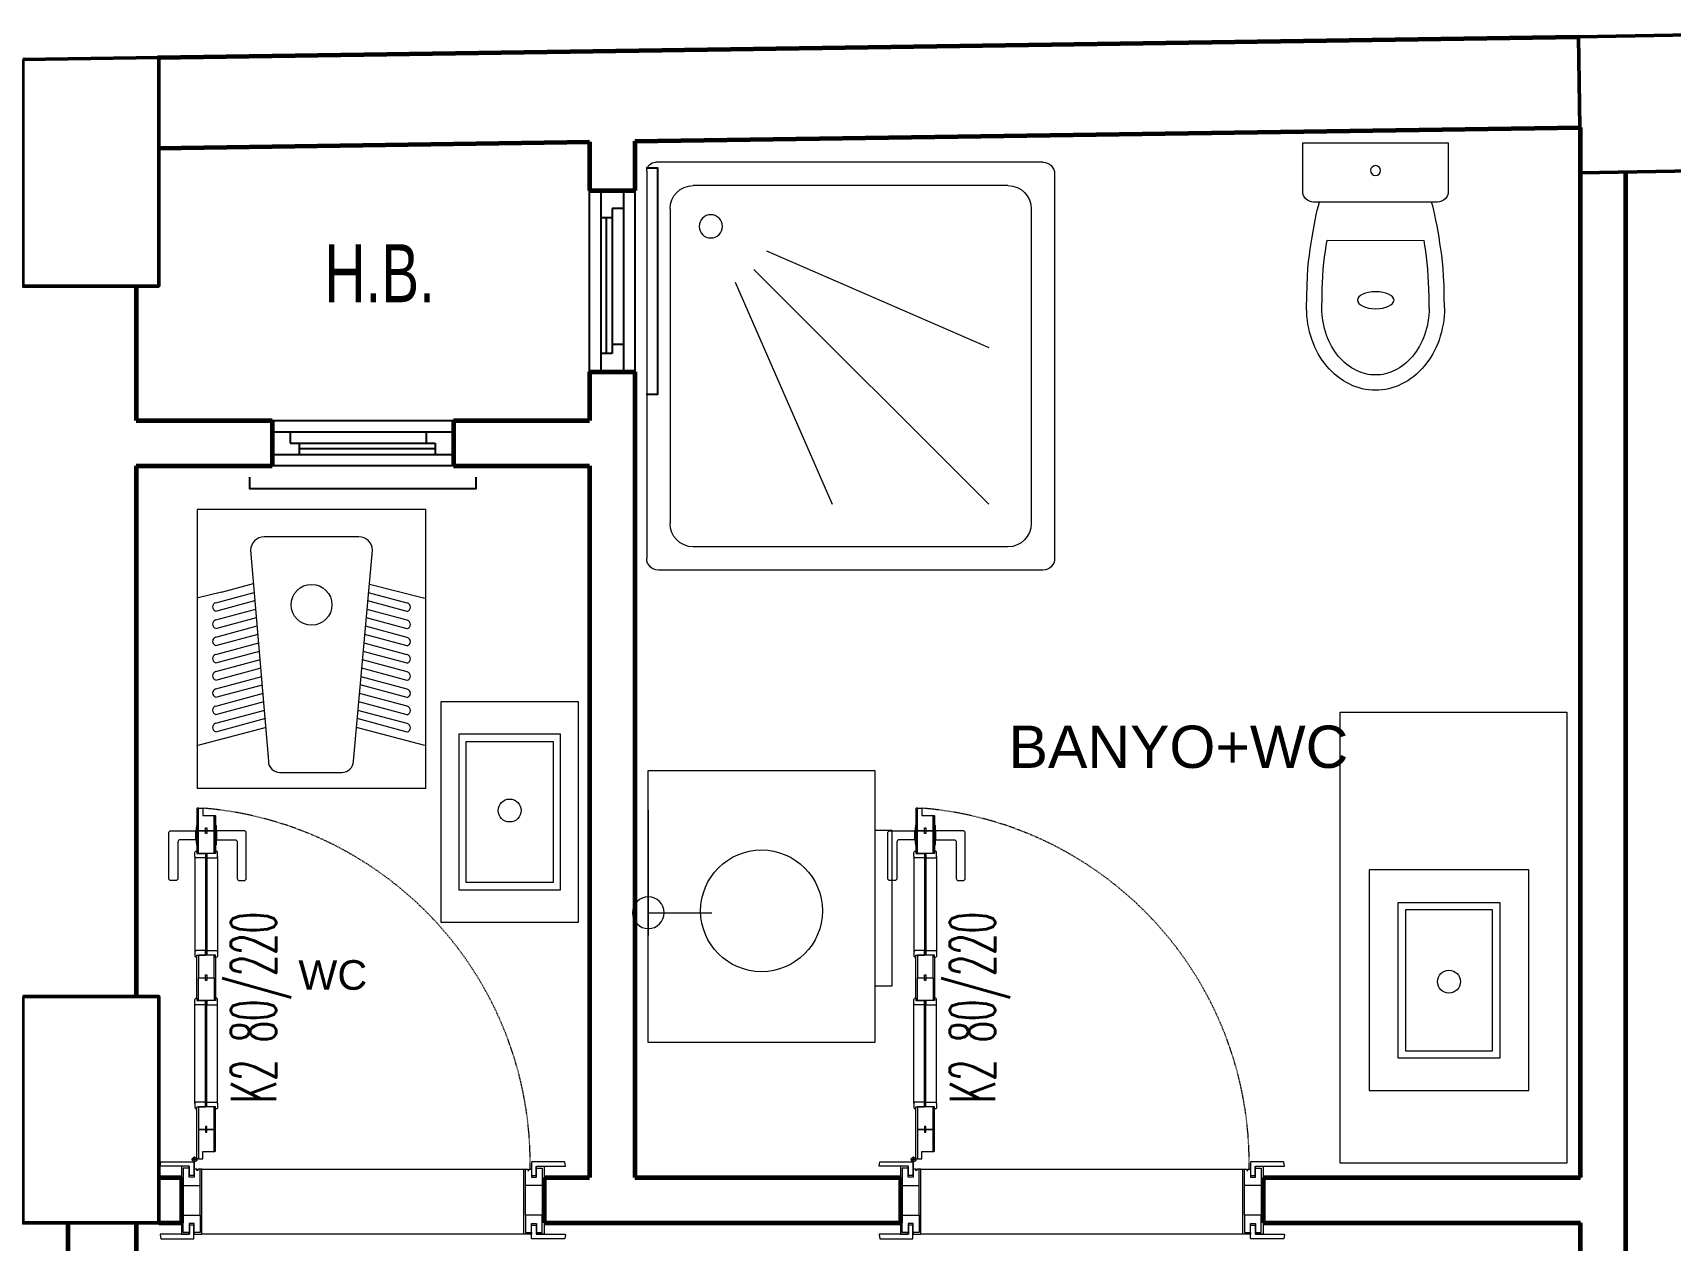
# Model space of a CAD drawing. Header units: millimetres. Extents: x 34 to 2015, y 36 to 1068.
# Drawn here: x 1274.7 to 1636, y 797.4 to 1063.8 of the extents above; entities that cross this region are included whole.
import ezdxf
from ezdxf.enums import TextEntityAlignment as Align

# ---------------------------------------------------------------- set-up
doc = ezdxf.new("R2010")
doc.units = ezdxf.units.MM
doc.linetypes.add('HIDDEN', pattern=[0.375, 0.25, -0.125])
for name, color, linetype, lineweight in [('DUVAR', 7, 'Continuous', 60), ('KOLON50', 81, 'Continuous', 50), ('KP', 1, 'Continuous', 20), ('MERD_30', 31, 'Continuous', 25), ('OLCU', 254, 'Continuous', 25), ('PENCERE', 7, 'Continuous', 25), ('S-KOLON', 1, 'Continuous', 40), ('S-TEFRİŞ2', 251, 'Continuous', 0), ('TOTAL', 253, 'Continuous', 35), ('WIN', 251, 'Continuous', 20), ('YAZI', 254, 'Continuous', 35)]:
    doc.layers.add(name, color=color, linetype=linetype, lineweight=lineweight)
doc.layers.add('MERDIVEN', color=1, linetype='Continuous')
doc.layers.add('YKP', color=7, linetype='Continuous')
doc.styles.add('ANAR4', font='Arial')
doc.styles.add('SIMPLEX', font='Simplex')
doc.styles.add('Swiss_Light', font='Arial')

# ---------------------------------------------------------------- blocks, each defined once
blk = doc.blocks.new('b20')
at = {"layer": 'S-TEFRİŞ2', "flags": 128}
for points in [[(1364.850631, 916.268999), (1395.050631, 916.268998), (1395.05063, 867.54639), (1364.85063, 867.54639)], [(1368.75063, 874.74639), (1391.15063, 874.74639), (1391.150631, 909.068998), (1368.750631, 909.068999)], [(1370.350631, 907.468999), (1389.550631, 907.468998), (1389.55063, 876.34639), (1370.35063, 876.34639)]]:
    blk.add_lwpolyline(points, close=True, dxfattribs=at)
at = {"layer": 'S-TEFRİŞ2'}
blk.add_circle((1379.95063, 892.215286), 2.528098, dxfattribs=at)
blk = doc.blocks.new('b21')
at = {"layer": 'MERD_30', "ltscale": 0.5, "flags": 128}
blk.add_lwpolyline([(1322.550631, 965.795572), (1322.550631, 963.295572), (1372.550631, 963.295572), (1372.550631, 965.795572)], dxfattribs=at)
at = {"layer": 'PENCERE', "color": 5}
for p, q in [((1327.550631, 978.295572), (1367.550631, 978.295572)), ((1367.550631, 968.295572), (1327.550631, 968.295572))]:
    blk.add_line(p, q, dxfattribs=at)
at = {"layer": 'PENCERE'}
for p, q in [((1327.550631, 975.795572), (1331.550631, 975.795572)), ((1331.550631, 975.795572), (1361.550631, 975.795572)), ((1331.550631, 975.795572), (1331.550631, 973.295572)), ((1361.550631, 975.795572), (1367.550631, 975.795572)), ((1361.550631, 975.795572), (1361.550631, 973.295572)), ((1331.550631, 973.295572), (1333.550631, 973.295572)), ((1333.550631, 973.295572), (1361.550631, 973.295572)), ((1363.550631, 972.045572), (1333.550631, 972.045572)), ((1361.550631, 973.295572), (1363.550631, 973.295572)), ((1363.550631, 973.295572), (1363.550631, 970.795572)), ((1327.550631, 970.795572), (1333.550631, 970.795572)), ((1333.550631, 970.795572), (1367.550631, 970.795572))]:
    blk.add_line(p, q, dxfattribs=at)
blk = doc.blocks.new('a5')
at = {"layer": 'MERD_30', "ltscale": 0.5, "flags": 128}
blk.add_lwpolyline([(1410.050631, 1034.027093), (1412.550631, 1034.027093), (1412.550631, 984.027093), (1410.050631, 984.027093)], dxfattribs=at)
at = {"layer": 'PENCERE', "color": 5}
for p, q in [((1397.550631, 989.027093), (1397.550631, 1029.027093)), ((1407.550631, 1029.027093), (1407.550631, 989.027093))]:
    blk.add_line(p, q, dxfattribs=at)
at = {"layer": 'PENCERE'}
for p, q in [((1400.050631, 1029.027093), (1400.050631, 1023.027093)), ((1405.050631, 1029.027093), (1405.050631, 1025.027093)), ((1400.050631, 1023.027093), (1400.050631, 989.027093)), ((1402.550631, 1023.027093), (1400.050631, 1023.027093)), ((1401.300631, 993.027093), (1401.300631, 1023.027093)), ((1405.050631, 1025.027093), (1402.550631, 1025.027093)), ((1402.550631, 1025.027093), (1402.550631, 1023.027093)), ((1402.550631, 1023.027093), (1402.550631, 995.027093)), ((1405.050631, 1025.027093), (1405.050631, 995.027093)), ((1405.050631, 995.027093), (1402.550631, 995.027093)), ((1402.550631, 995.027093), (1402.550631, 993.027093)), ((1405.050631, 995.027093), (1405.050631, 989.027093)), ((1402.550631, 993.027093), (1400.050631, 993.027093))]:
    blk.add_line(p, q, dxfattribs=at)
blk = doc.blocks.new('b88')
at = {"layer": 'S-TEFRİŞ2', "flags": 128}
for points in [[(1563.186505, 814.431224), (1563.186505, 913.931225), (1613.186505, 913.931225), (1613.186505, 814.431224)], [(1569.586504, 830.40463), (1604.786504, 830.404631), (1604.786503, 879.12724), (1569.586503, 879.127239)], [(1575.986503, 871.927239), (1598.386503, 871.927239), (1598.386504, 837.604631), (1575.986504, 837.60463)], [(1577.586504, 839.20463), (1596.786504, 839.204631), (1596.786503, 870.327239), (1577.586503, 870.327239)]]:
    blk.add_lwpolyline(points, close=True, dxfattribs=at)
at = {"layer": 'S-TEFRİŞ2'}
blk.add_circle((1587.186503, 854.458343), 2.528098, dxfattribs=at)
blk = doc.blocks.new('_Origin')
at = {"layer": 'S-KOLON', "color": 0, "lineweight": -2}
blk.add_line((0, 0), (-1, 0), dxfattribs=at)
blk.add_circle((0, 0), 0.5, dxfattribs=at)
blk = doc.blocks.new('A$C5AF141BB')
at = {"layer": 'S-TEFRİŞ2'}
for p, q in [((59.999946, 53.814211), (-0.000054, 53.814211)), ((-0.000054, 53.814211), (-0.000054, 3.814212)), ((8.73977, 53.814211), (36.3794, 53.814211)), ((8.73977, 53.814211), (36.3794, 53.814211)), ((59.999946, 3.814212), (59.999946, 53.814211)), ((31.3794, 46.814211), (31.3794, 39.814211)), ((-0.000054, 3.814212), (59.999946, 3.814212)), ((13.217082, 3.814212), (47.538873, 3.814212)), ((13.217082, -0.000016), (13.217082, 3.814212)), ((47.538873, 3.814212), (47.538873, -0.000016)), ((47.538873, -0.000016), (13.217082, -0.000016))]:
    blk.add_line(p, q, dxfattribs=at)
at = {"layer": 'S-TEFRİŞ2', "xscale": 7, "yscale": 7, "zscale": 7, "rotation": 90}
blk.add_blockref('_Origin', (31.3794, 53.814211), dxfattribs=at)
blk.add_blockref('_Origin', (31.3794, 53.814211), dxfattribs=at)
blk = doc.blocks.new('was', base_point=(1407.0506, 841.04))
at = {"layer": 'WIN', "linetype": 'ByBlock'}
blk.add_circle((1435.526883, 870.085835), 13.433474, dxfattribs=at)
at = {"layer": 'MERDIVEN', "ltscale": 20, "xscale": -1, "rotation": 90}
blk.add_blockref('A$C5AF141BB', (1464.364842, 901.039968), dxfattribs=at)
blk = doc.blocks.new('A$C511C1DC0')
at = {"layer": 'KP', "color": 8, "linetype": 'HIDDEN', "ltscale": 0.5}
blk.add_arc((3.014739, 16.640885), 78.653251, 359.081436, 85.303306, dxfattribs=at)
at = {"layer": 'WIN', "ltscale": 20}
for p, q in [((8.060402, 87.299973), (8.060402, 90.799973)), ((12.34949, 87.299973), (12.34949, 90.799973)), ((7.913545, 88.049973), (7.913545, 90.049973)), ((12.496346, 88.049973), (12.496346, 90.049973)), ((7.704946, 84.349973), (7.704946, 63.299973)), ((10.054946, 85.049973), (10.054946, 62.599973)), ((10.354946, 85.049973), (10.354946, 62.599973)), ((12.704946, 84.349973), (12.704946, 63.299973)), ((8.134946, 53.099973), (8.134946, 62.099973)), ((12.274946, 62.099973), (12.274946, 53.099973)), ((7.704946, 29.849973), (7.704946, 51.899973)), ((10.054946, 29.149973), (10.054946, 52.599973)), ((10.354946, 29.149973), (10.354946, 52.599973)), ((12.704946, 29.849973), (12.704946, 51.899973)), ((7.634946, 15.666234), (7.634946, 18.177128)), ((8.281781, 17.499973), (6.952164, 17.499973)), ((9.234946, 15.379973), (80.234946, 15.379973)), ((80.234946, 0.999973), (9.234946, 0.999973))]:
    blk.add_line(p, q, dxfattribs=at)
at = {"layer": 'WIN', "ltscale": 20, "flags": 128}
for points in [[(8.454946, 95.049973), (8.334946, 95.049973, 0.414214), (8.134946, 94.849973), (8.134946, 85.049973), (8.454946, 85.049973)], [(11.954946, 93.399973), (12.074946, 93.399973, -0.414214), (12.274946, 93.199973), (12.274946, 85.049973), (11.954946, 85.049973)], [(10.054946, 85.049973), (10.054946, 84.049973), (8.004946, 84.049973, -0.414214), (7.704946, 84.349973), (7.704946, 85.249973, -0.414214), (8.004946, 85.549973), (8.134946, 85.549973), (8.134946, 85.049973)], [(10.354946, 85.049973), (10.354946, 84.049973), (12.404946, 84.049973, 0.414214), (12.704946, 84.349973), (12.704946, 85.249973, 0.414214), (12.404946, 85.549973), (12.274946, 85.549973), (12.274946, 85.049973)], [(10.054946, 62.599973), (10.054946, 63.599973), (8.004946, 63.599973, 0.414214), (7.704946, 63.299973), (7.704946, 62.399973, 0.414214), (8.004946, 62.099973), (8.134946, 62.099973), (8.134946, 62.599973)], [(10.354946, 62.599973), (10.354946, 63.599973), (12.404946, 63.599973, -0.414214), (12.704946, 63.299973), (12.704946, 62.399973, -0.414214), (12.404946, 62.099973), (12.274946, 62.099973), (12.274946, 62.599973)], [(10.054946, 52.599973), (10.054946, 51.599973), (8.004946, 51.599973, -0.414214), (7.704946, 51.899973), (7.704946, 52.799973, -0.414214), (8.004946, 53.099973), (8.134946, 53.099973), (8.134946, 52.599973)], [(10.354946, 52.599973), (10.354946, 51.599973), (12.404946, 51.599973, 0.414214), (12.704946, 51.899973), (12.704946, 52.799973, 0.414214), (12.404946, 53.099973), (12.274946, 53.099973), (12.274946, 52.599973)], [(10.054946, 29.149973), (10.054946, 30.149973), (8.004946, 30.149973, 0.414214), (7.704946, 29.849973), (7.704946, 28.949973, 0.414214), (8.004946, 28.649973), (8.134946, 28.649973), (8.134946, 29.149973)], [(8.454946, 17.649973), (8.334946, 17.649973, -0.414214), (8.134946, 17.849973), (8.134946, 29.149973), (8.454946, 29.149973)], [(10.354946, 29.149973), (10.354946, 30.149973), (12.404946, 30.149973, -0.414214), (12.704946, 29.849973), (12.704946, 28.949973, -0.414214), (12.404946, 28.649973), (12.274946, 28.649973), (12.274946, 29.149973)], [(11.954946, 19.299973), (12.074946, 19.299973, 0.414214), (12.274946, 19.499973), (12.274946, 29.149973), (11.954946, 29.149973)]]:
    blk.add_lwpolyline(points, format="xyb", close=True, dxfattribs=at)
for points in [[(8.454946, 95.049973), (9.454946, 95.049973), (9.454946, 93.399973), (11.954946, 93.399973), (11.954946, 90.049973), (8.454946, 90.049973), (8.454946, 95.049973), (9.454946, 95.049973)], [(7.913545, 90.049973), (8.060402, 90.349973)], [(12.496346, 90.049973), (12.34949, 90.349973)], [(7.913545, 88.049973), (8.060402, 87.749973)], [(12.496346, 88.049973), (12.34949, 87.749973)], [(8.454946, 17.649973), (9.454946, 17.649973), (9.454946, 19.299973), (11.954946, 19.299973), (11.954946, 24.149973), (8.454946, 24.149973), (8.454946, 17.649973), (9.454946, 17.649973)], [(6.434946, 15.599973), (6.434946, 15.999973), (4.734946, 15.999973), (4.734946, 0.999973), (6.434946, 0.999973), (6.434946, 1.399973)], [(6.434946, 15.599973), (5.134946, 15.599973), (5.134946, 11.749973), (8.834946, 11.749973), (8.834946, 15.379973), (8.334946, 15.379973), (8.334946, 15.079973), (8.134946, 15.079973), (8.134946, 15.379973), (7.534946, 15.379973), (7.534946, 13.599973), (6.434946, 13.599973), (6.434946, 15.599973)], [(7.534946, 1.399973), (7.534946, 0.999973), (9.234946, 0.999973), (9.234946, 15.379973), (8.834946, 15.379973)], [(81.934946, 1.399973), (81.934946, 0.999973), (80.234946, 0.999973), (80.234946, 15.379973), (80.634946, 15.379973)], [(83.034946, 15.599973), (84.334946, 15.599973), (84.334946, 11.749973), (80.634946, 11.749973), (80.634946, 15.379973), (81.134946, 15.379973), (81.134946, 15.079973), (81.334946, 15.079973), (81.334946, 15.379973), (81.934946, 15.379973), (81.934946, 13.599973), (83.034946, 13.599973), (83.034946, 15.599973)], [(83.034946, 15.599973), (83.034946, 15.999973), (84.734946, 15.999973), (84.734946, 0.999973), (83.034946, 0.999973), (83.034946, 1.399973)], [(5.134946, 12.749973), (5.134946, 5.249973), (8.834946, 5.249973), (8.834946, 12.749973)], [(84.334946, 12.749973), (84.334946, 5.249973), (80.634946, 5.249973), (80.634946, 12.749973)], [(6.434946, 1.399973), (5.134946, 1.399973), (5.134946, 5.249973), (8.834946, 5.249973), (8.834946, 1.399973), (8.334946, 1.399973), (8.134946, 1.399973), (7.534946, 1.399973), (7.534946, 3.399973), (6.434946, 3.399973), (6.434946, 1.399973)], [(83.034946, 1.399973), (84.334946, 1.399973), (84.334946, 5.249973), (80.634946, 5.249973), (80.634946, 1.399973), (81.134946, 1.399973), (81.334946, 1.399973), (81.934946, 1.399973), (81.934946, 3.399973), (83.034946, 3.399973), (83.034946, 1.399973)]]:
    blk.add_lwpolyline(points, dxfattribs=at)
for points in [[(8.134946, 91.249973), (8.110402, 91.249973, 0.414214), (8.060402, 91.199973), (8.060402, 86.899973, 0.414214), (8.110402, 86.849973), (8.134946, 86.849973)], [(12.274946, 91.249973), (12.29949, 91.249973, -0.414214), (12.34949, 91.199973), (12.34949, 86.899973, -0.414214), (12.29949, 86.849973), (12.274946, 86.849973)], [(7.913545, 88.049973), (4.434946, 88.049973, 0.414214), (3.934946, 87.549973), (3.934946, 79.549973, -0.414214), (3.434946, 79.049973), (2.444946, 79.049973, -0.410092), (1.934946, 79.549973), (1.934946, 89.549973, -0.414214), (2.434946, 90.049973), (7.913545, 90.049973)], [(12.496346, 88.049973), (16.534946, 88.049973, -0.414214), (17.034946, 87.549973), (17.034946, 79.549973, 0.414214), (17.534946, 79.049973), (18.524946, 79.049973, 0.410092), (19.034946, 79.549973), (19.034946, 89.549973, 0.414214), (18.534946, 90.049973), (12.496346, 90.049973)], [(7.484946, 15.999973), (7.484946, 14.099973, -0.414214), (7.384946, 13.999973), (6.584946, 13.999973, -0.414214), (6.484946, 14.099973), (6.484946, 15.899973, 0.414214), (6.384946, 15.999973), (0.099164, 15.999973, -0.453592), (0.000041, 16.113189), (0.173375, 16.913189, -0.375902), (0.272497, 16.999973), (7.384946, 16.999973, -0.414214), (7.484946, 16.899973), (7.484946, 15.999973)], [(81.984946, 15.999973), (81.984946, 14.099973, 0.414214), (82.084946, 13.999973), (82.884946, 13.999973, 0.414214), (82.984946, 14.099973), (82.984946, 15.899973, -0.414214), (83.084946, 15.999973), (89.370728, 15.999973, 0.453592), (89.46985, 16.113189), (89.296517, 16.913189, 0.375902), (89.197394, 16.999973), (82.084946, 16.999973, 0.414214), (81.984946, 16.899973), (81.984946, 15.999973)], [(7.484946, 0.999973), (7.484946, 2.899973, 0.414214), (7.384946, 2.999973), (6.584946, 2.999973, 0.414214), (6.484946, 2.899973), (6.484946, 1.099973, -0.414214), (6.384946, 0.999973), (0.099164, 0.999973, 0.453592), (0.000041, 0.886756), (0.173375, 0.086756, 0.375902), (0.272497, -0.000027), (7.384946, -0.000027, 0.414214), (7.484946, 0.099973), (7.484946, 0.999973)], [(81.984946, 0.999973), (81.984946, 2.899973, -0.414214), (82.084946, 2.999973), (82.884946, 2.999973, -0.414214), (82.984946, 2.899973), (82.984946, 1.099973, 0.414214), (83.084946, 0.999973), (89.370728, 0.999973, -0.453592), (89.46985, 0.886756), (89.296517, 0.086756, -0.375902), (89.197394, -0.000027), (82.084946, -0.000027, -0.414214), (81.984946, 0.099973), (81.984946, 0.999973)]]:
    blk.add_lwpolyline(points, format="xyb", dxfattribs=at)
for points in [[(10.325719, 90.68373), (10.325719, 89.443586), (10.025227, 89.443586), (10.025227, 90.68373)], [(8.454946, 85.049973), (8.454946, 90.049973), (11.954946, 90.049973), (11.954946, 85.049973)], [(8.454946, 62.599973), (8.454946, 57.599973), (11.954946, 57.599973), (11.954946, 62.599973)], [(10.325719, 58.23373), (10.325719, 56.993586), (10.025227, 56.993586), (10.025227, 58.23373)], [(8.454946, 52.599973), (8.454946, 57.599973), (11.954946, 57.599973), (11.954946, 52.599973)], [(8.454946, 29.149973), (8.454946, 24.149973), (11.954946, 24.149973), (11.954946, 29.149973)], [(10.325719, 23.516215), (10.325719, 24.756359), (10.025227, 24.756359), (10.025227, 23.516215)]]:
    blk.add_lwpolyline(points, close=True, dxfattribs=at)
at = {"layer": 'WIN', "ltscale": 20}
for radius in [0.5, 0.42]:
    blk.add_circle((7.634946, 17.499973), radius, dxfattribs=at)
blk = doc.blocks.new('3fe')
at = {"layer": 'S-TEFRİŞ2'}
for p, q in [((511157.558761, -265874.208358), (511096.058761, -265874.208358)), ((511112.532941, -265886.690066), (511115.551429, -265874.747461)), ((511115.549325, -265874.746778), (511115.613049, -265874.508957)), ((511148.085725, -265874.467549), (511144.120733, -265889.55046)), ((511116.666038, -265878.354212), (511114.387456, -265886.857999)), ((511118.530573, -265878.354212), (511116.208369, -265887.020795)), ((511120.466038, -265878.354212), (511118.09636, -265887.197973)), ((511122.330573, -265878.354212), (511119.917273, -265887.360768)), ((511124.266038, -265878.354212), (511121.806273, -265887.534181)), ((511126.130573, -265878.354212), (511123.627187, -265887.696977)), ((511128.066038, -265878.354212), (511125.515178, -265887.874155)), ((511129.930573, -265878.354212), (511127.336091, -265888.03695)), ((511131.866038, -265878.354212), (511129.227219, -265888.202419)), ((511133.730573, -265878.354212), (511131.044995, -265888.376924)), ((511135.666038, -265878.354212), (511132.937133, -265888.538627)), ((511137.530573, -265878.354212), (511134.754909, -265888.713132)), ((511139.466038, -265878.354212), (511136.6429, -265888.89031)), ((511141.330573, -265878.354212), (511138.463813, -265889.053106)), ((511143.266038, -265878.354212), (511140.355218, -265889.217541)), ((511145.130573, -265878.354212), (511142.173967, -265889.388417)), ((511122.262311, -265920.607608), (511119.849011, -265911.601052)), ((511124.197776, -265920.607608), (511121.738011, -265911.427639)), ((511126.062311, -265920.607608), (511123.558924, -265911.264844)), ((511127.997776, -265920.607608), (511125.446915, -265911.087666)), ((511129.862311, -265920.607608), (511127.267829, -265910.92487)), ((511131.797776, -265920.607608), (511129.158957, -265910.759401)), ((511133.662311, -265920.607608), (511130.976733, -265910.584897)), ((511135.597776, -265920.607608), (511132.86887, -265910.423193)), ((511137.462311, -265920.607608), (511134.686646, -265910.248688)), ((511139.397776, -265920.607608), (511136.574637, -265910.07151)), ((511141.262311, -265920.607608), (511138.395551, -265909.908715)), ((511143.197776, -265920.607608), (511140.286956, -265909.744279)), ((511145.062311, -265920.607608), (511142.105704, -265909.573404)), ((511148.085725, -265924.747276), (511144.05015, -265909.397619)), ((511114.257334, -265919.349047), (511112.367383, -265912.295654)), ((511116.597776, -265920.607608), (511114.319193, -265912.103821)), ((511118.462311, -265920.607608), (511116.140107, -265911.941026)), ((511120.397776, -265920.607608), (511118.028098, -265911.763848)), ((511114.257334, -265919.349047), (511115.551429, -265924.467364)), ((511115.549325, -265924.468047), (511115.613049, -265924.705868))]:
    blk.add_line(p, q, dxfattribs=at)
at = {"layer": 'S-TEFRİŞ2', "flags": 128}
blk.add_lwpolyline([(511096.058761, -265874.20608), (511096.058761, -265924.707834), (511157.558761, -265924.707834), (511157.558761, -265874.207834)], dxfattribs=at)
blk.add_lwpolyline([(511102.058761, -265889.022419), (511102.058761, -265909.893248, 0.412123), (511105.039559, -265912.904156), (511151.556679, -265908.992766, 0.40125), (511154.058761, -265906.474948), (511154.058761, -265892.741631, 0.40125), (511151.556679, -265890.223813), (511105.039559, -265886.011512, 0.412123)], format="xyb", close=True, dxfattribs=at)
at = {"layer": 'S-TEFRİŞ2'}
blk.add_circle((511117.058761, -265899.457834), 4.5, dxfattribs=at)
for centre, start, end in [((511117.591264, -265878.628913), 15.22058, 163.763564), ((511121.391264, -265878.628913), 15.22058, 163.763564), ((511125.191264, -265878.628913), 15.22058, 163.763564), ((511128.991264, -265878.628913), 15.22058, 163.763564), ((511132.791264, -265878.628913), 15.22058, 163.763564), ((511136.591264, -265878.628913), 15.22058, 163.763564), ((511140.391264, -265878.628913), 15.22058, 163.763564), ((511144.191264, -265878.628913), 15.22058, 163.763564), ((511117.523002, -265920.332907), 196.236436, 344.77942), ((511121.323002, -265920.332907), 196.236436, 344.77942), ((511125.123002, -265920.332907), 196.236436, 344.77942), ((511128.923002, -265920.332907), 196.236436, 344.77942), ((511132.723002, -265920.332907), 196.236436, 344.77942), ((511136.523002, -265920.332907), 196.236436, 344.77942), ((511140.323002, -265920.332907), 196.236436, 344.77942), ((511144.123002, -265920.332907), 196.236436, 344.77942)]:
    blk.add_arc(centre, 0.964555, start, end, dxfattribs=at)
blk = doc.blocks.new('A$C3D6C2CD6')
at = {"layer": 'S-TEFRİŞ2'}
for p, q in [((0.000062, 2.000019), (0.000062, 87.428591)), ((87.428633, 90.000019), (2.57149, 90.000019)), ((90.000062, 2.571448), (90.000062, 87.428591)), ((79.714347, 84.857162), (10.285776, 84.857162)), ((5.142919, 10.285733), (5.142919, 79.714305)), ((84.857205, 10.285733), (84.857205, 79.714305)), ((19.516589, 26.457537), (40.900916, 75.463286)), ((23.643635, 23.643592), (75.463329, 75.463286)), ((26.45758, 19.516546), (75.463329, 40.900873)), ((79.714347, 5.142876), (10.285776, 5.142876)), ((87.428633, 0.000019), (2.000062, 0.000019))]:
    blk.add_line(p, q, dxfattribs=at)
blk.add_circle((14.142919, 14.142876), 2.571429, dxfattribs=at)
for centre, radius, start, end in [((2.57149, 87.428591), 2.571429, 90, 180), ((87.428633, 87.428591), 2.571429, 0, 90), ((10.285776, 79.714305), 5.142857, 90, 180), ((79.714347, 79.714305), 5.142857, 0, 90), ((10.285776, 10.285733), 5.142857, 180, 270), ((79.714347, 10.285733), 5.142857, 270, 0), ((2.000062, 2.000019), 2, 180, 270), ((87.428633, 2.571448), 2.571429, 270, 0)]:
    blk.add_arc(centre, radius, start, end, dxfattribs=at)
blk = doc.blocks.new('A$C7E87390C')
at = {"layer": 'S-TEFRİŞ2'}
for p, q in [((-0.000047, 54.623568), (-0.000047, 43.941903)), ((32.102353, 54.623568), (-0.000047, 54.623568)), ((32.102353, 43.941903), (32.102353, 54.623568)), ((2.399953, 41.541903), (29.702353, 41.541903)), ((2.958741, 38.693625), (3.199671, 39.758224)), ((3.199671, 39.758224), (3.440601, 40.714491)), ((3.440601, 40.714491), (3.679414, 41.541903)), ((28.661705, 40.714491), (28.422891, 41.541903)), ((28.902635, 39.758224), (28.661705, 40.714491)), ((29.143565, 38.693625), (28.902635, 39.758224)), ((2.257116, 35.055068), (2.485347, 36.321524)), ((2.485347, 36.321524), (2.719927, 37.541218)), ((2.719927, 37.541218), (2.958741, 38.693625)), ((29.382378, 37.541218), (29.143565, 38.693625)), ((29.616959, 36.321524), (29.382378, 37.541218)), ((29.84519, 35.055068), (29.616959, 36.321524)), ((1.828169, 32.463957), (2.037351, 33.762371)), ((2.037351, 33.762371), (2.257116, 35.055068)), ((5.166794, 31.941645), (5.344394, 33.044029)), ((26.688881, 33.093903), (5.344394, 33.044029)), ((26.935511, 31.941645), (26.757911, 33.044029)), ((30.064954, 33.762371), (29.84519, 35.055068)), ((30.274137, 32.463957), (30.064954, 33.762371)), ((1.288187, 28.414249), (1.450879, 29.835657)), ((1.450879, 29.835657), (1.631793, 31.168297)), ((1.631793, 31.168297), (1.828169, 32.463957)), ((4.648669, 28.109388), (4.803178, 29.424357)), ((4.803178, 29.424357), (4.97636, 30.687065)), ((4.97636, 30.687065), (5.166794, 31.941645)), ((27.125945, 30.687065), (26.935511, 31.941645)), ((27.299128, 29.424357), (27.125945, 30.687065)), ((27.453636, 28.109388), (27.299128, 29.424357)), ((30.470512, 31.168297), (30.274137, 32.463957)), ((30.651427, 29.835657), (30.470512, 31.168297)), ((30.814118, 28.414249), (30.651427, 29.835657)), ((1.028523, 25.097987), (1.146481, 26.852288)), ((1.146481, 26.852288), (1.288187, 28.414249)), ((4.401627, 25.13385), (4.51416, 26.694762)), ((4.51416, 26.694762), (4.648669, 28.109388)), ((27.588145, 26.694762), (27.453636, 28.109388)), ((27.700678, 25.13385), (27.588145, 26.694762)), ((30.955824, 26.852288), (30.814118, 28.414249)), ((31.073782, 25.097987), (30.955824, 26.852288)), ((0.874897, 20.805222), (0.937074, 23.099561)), ((0.937074, 23.099561), (1.028523, 25.097987)), ((4.253429, 20.404674), (4.313703, 22.390375)), ((4.313703, 22.390375), (4.401627, 25.13385)), ((27.788602, 22.390375), (27.700678, 25.13385)), ((27.848876, 20.404674), (27.788602, 22.390375)), ((31.165231, 23.099561), (31.073782, 25.097987)), ((31.227409, 20.805222), (31.165231, 23.099561)), ((0.844753, 18.163184), (0.874897, 20.805222)), ((4.223666, 18.119182), (4.253429, 20.404674)), ((27.878639, 18.119182), (27.848876, 20.404674)), ((31.257553, 18.163184), (31.227409, 20.805222))]:
    blk.add_line(p, q, dxfattribs=at)
blk.add_circle((16.051153, 48.482715), 1.091765, dxfattribs=at)
for centre, radius, start, end in [((2.399953, 43.941903), 2.4, 180, 270), ((29.702353, 43.941903), 2.4, 270, 0), ((26.689785, 33.022446), 0.071463, 17.578925, 90.725082), ((26.689785, 33.022446), 0.071463, 0.725082, 0.725183), ((22.482657, 18.163184), 21.637905, 180, 199.125699), ((22.482657, 18.163184), 18.258705, 180, 199.125699), ((9.619648, 18.163184), 18.258705, 340.874301, 0), ((9.619648, 18.163184), 21.637905, 340.874301, 0), ((19.335745, 17.071887), 18.307141, 199.125699, 219.936383), ((19.335745, 17.071887), 14.927941, 199.125699, 219.936383), ((12.766561, 17.071887), 14.927941, 320.063617, 340.874301), ((12.766561, 17.071887), 18.307141, 320.063617, 340.874301), ((17.332016, 15.394347), 12.314692, 219.936383, 243.675862), ((14.770289, 15.394347), 12.314692, 296.324138, 320.063617), ((17.332016, 15.394347), 15.693892, 219.936383, 243.675862), ((16.051153, 12.805462), 9.426278, 243.675862, 270), ((16.051153, 12.805462), 9.426278, 270, 296.324138), ((14.770289, 15.394347), 15.693892, 296.324138, 320.063617), ((16.051153, 12.805462), 12.805478, 243.675862, 270), ((16.051153, 12.805462), 12.805478, 270, 296.324138)]:
    blk.add_arc(centre, radius, start, end, dxfattribs=at)
blk.add_ellipse((16.01676, 19.873166), major_axis=(4.045787, 0), ratio=0.460682, dxfattribs=at)

msp = doc.modelspace()

# ---------------------------------------------------------------- linework, layer by layer
at = {"layer": 'DUVAR', "ltscale": 20}
for p, q in [((1302.257874, 1058.365726), (1615.747369, 1062.955029)), ((1407.550631, 1039.905007), (1616.186505, 1042.959315)), ((1616.186505, 811.211632), (1616.186505, 1042.959315)), ((1302.550631, 1038.367869), (1397.550631, 1039.758613)), ((1397.550631, 1039.758613), (1397.550631, 1029.027093)), ((1407.550631, 1039.905007), (1407.550631, 1029.027093)), ((1626.186505, 771.211633), (1626.186505, 1033.104637)), ((1397.550631, 1029.027093), (1407.550631, 1029.027093)), ((1297.550631, 1007.930829), (1297.550631, 978.295572)), ((1397.550631, 989.027093), (1397.550631, 978.295572)), ((1397.550631, 989.027093), (1407.550631, 989.027093)), ((1407.550631, 989.027093), (1407.550631, 811.211632)), ((1297.550631, 978.295572), (1327.550631, 978.295572)), ((1327.550631, 978.295572), (1327.550631, 968.295572)), ((1367.550631, 978.295572), (1397.550631, 978.295572)), ((1367.550631, 978.295572), (1367.550631, 968.295572)), ((1297.550631, 968.295572), (1327.550631, 968.295572)), ((1297.550631, 968.295572), (1297.550631, 851.211632)), ((1367.550631, 968.295572), (1397.550631, 968.295572)), ((1397.550631, 968.295572), (1397.550631, 811.211632)), ((1302.550631, 811.211632), (1307.550631, 811.211632)), ((1307.550631, 811.211632), (1307.550631, 801.211632)), ((1387.550631, 811.211632), (1397.550631, 811.211632)), ((1387.550631, 811.211632), (1387.550631, 801.211632)), ((1407.550631, 811.211632), (1466.186505, 811.211632)), ((1466.186505, 811.211632), (1466.186505, 801.211632)), ((1546.186505, 811.211632), (1616.186505, 811.211632)), ((1546.186505, 811.211632), (1546.186505, 801.211632)), ((1282.550631, 791.211632), (1282.550631, 801.211632)), ((1297.550631, 801.211632), (1297.550631, 791.211632)), ((1302.550631, 801.211632), (1307.550631, 801.211632)), ((1387.550631, 801.211632), (1466.186505, 801.211632)), ((1546.186505, 801.211632), (1616.186505, 801.211632)), ((1616.186505, 771.211633), (1616.186505, 801.211632))]:
    msp.add_line(p, q, dxfattribs=at)
at = {"layer": 'KOLON50', "ltscale": 20, "flags": 128}
for points in [[(1616.186505, 1032.958243), (1615.747369, 1062.955029), (1665.740941, 1063.8333), (1666.180076, 1033.836514), (1616.186505, 1032.958243)], [(1272.550631, 1057.930829), (1272.550631, 1017.930829), (1272.550631, 1007.930829), (1302.550631, 1007.930829), (1302.550631, 1058.370012), (1272.550631, 1057.930829)], [(1272.550631, 851.211632), (1272.550631, 811.211632), (1272.550631, 801.211632), (1302.550631, 801.211632), (1302.550631, 851.211632), (1272.550631, 851.211632)]]:
    msp.add_lwpolyline(points, dxfattribs=at)
at = {"layer": 'PENCERE'}
msp.add_line((1333.550631, 973.295572), (1333.550631, 970.795572), dxfattribs=at)

# ---------------------------------------------------------------- block references
for name in ['a5', 'b21', 'b20', 'b88']:
    msp.add_blockref(name, (0, 0))
at = {"linetype": 'ByBlock'}
msp.add_blockref('was', (1407.0506, 841.04), dxfattribs=at)
at = {"layer": 'DUVAR', "rotation": 270}
msp.add_blockref('3fe', (267235.706038, 512054.673469), dxfattribs=at)
at = {"layer": 'DUVAR'}
for p in [(1302.815685, 797.71166), (1461.451559, 797.71166)]:
    msp.add_blockref('A$C511C1DC0', p, dxfattribs=at)
at = {"layer": 'MERDIVEN', "ltscale": 20, "xscale": -1}
msp.add_blockref('A$C7E87390C', (1587.047553, 984.938941), dxfattribs=at)
at = {"layer": 'OLCU', "ltscale": 20, "xscale": -1, "rotation": 180}
msp.add_blockref('A$C3D6C2CD6', (1410.189988, 1035.260669), dxfattribs=at)

# ---------------------------------------------------------------- texts
at = {"layer": 'TOTAL', "linetype": 'Continuous', "ltscale": 50, "style": 'Swiss_Light'}
for s, height, p in [('BANYO+WC', 9.331205, (1490.033281, 901.619375)), ('WC', 6.531844, (1333.33596, 852.666461))]:
    msp.add_text(s, height=height, dxfattribs=at).set_placement(p)
at = {"layer": 'YAZI', "color": 30, "style": 'ANAR4', "width": 0.7}
msp.add_text('H.B.', height=12.8, dxfattribs=at).set_placement((1339.10652, 1004.377389))
at = {"layer": 'YKP', "style": 'SIMPLEX', "width": 0.55}
for p in [(1323.419234, 848.734247), (1482.055108, 848.734247)]:
    msp.add_text('K2 80/220', height=10, rotation=90, dxfattribs=at).set_placement(p, align=Align.MIDDLE_CENTER)

doc.saveas('drawing.dxf')
